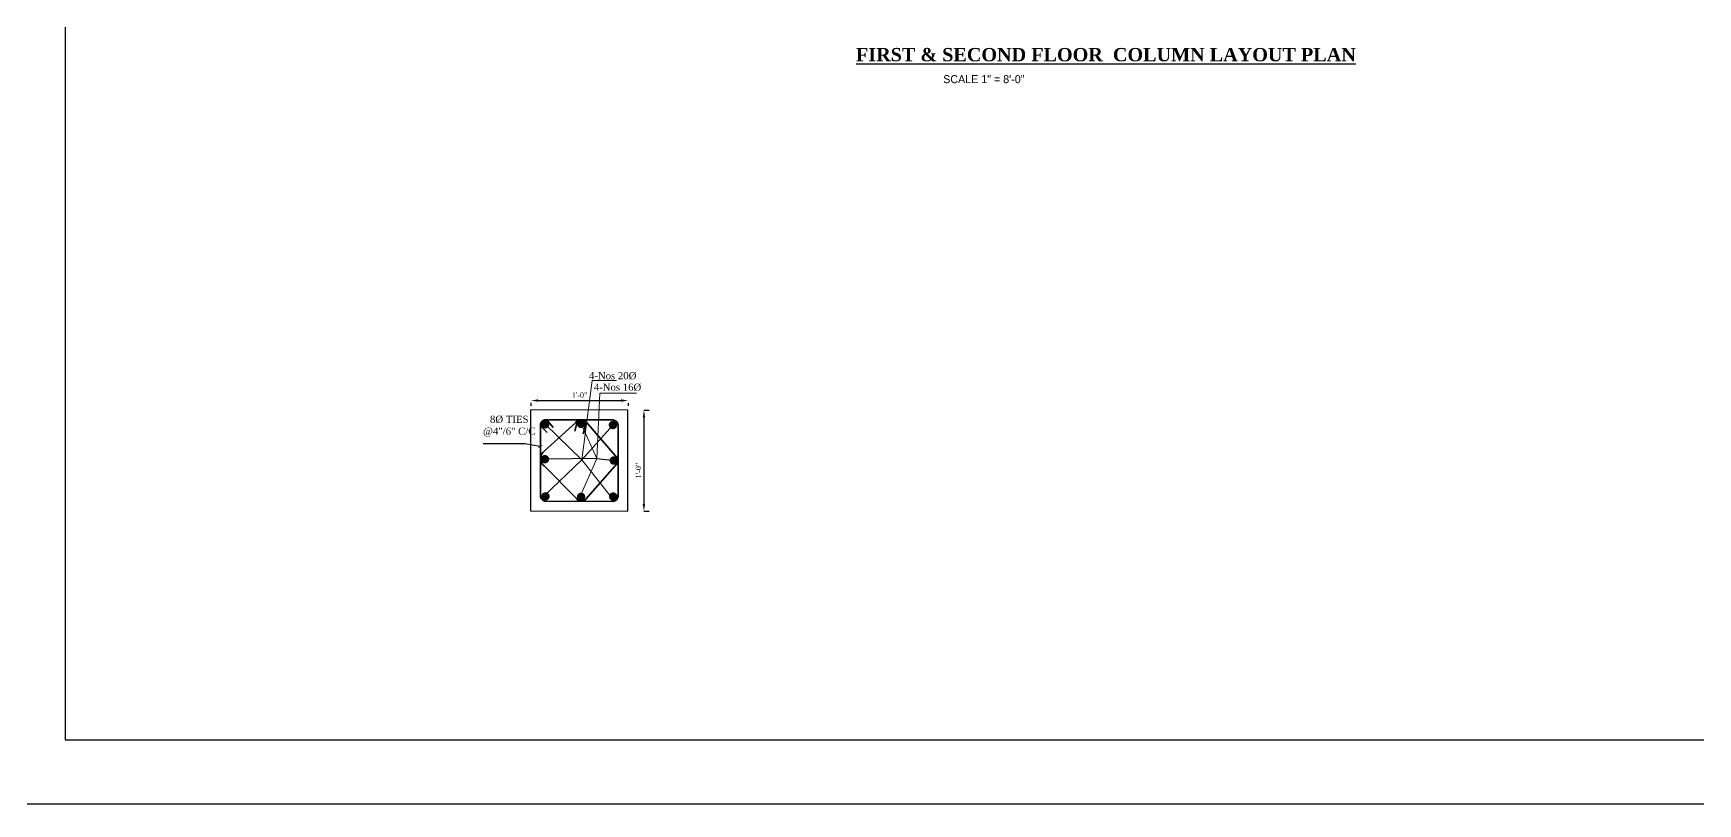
# Model space of a CAD drawing. Extents: x -2338379 to 930990, y -818978 to 106940.
# Drawn here: x 394119 to 395991, y -205212 to -204346 of the extents above; entities that cross this region are included whole.
import ezdxf

# ---------------------------------------------------------------- set-up
doc = ezdxf.new("R2010")
doc.units = 0
doc.header["$MEASUREMENT"] = 0
doc.header["$PDMODE"] = 34
doc.layers.get('0').update_dxf_attribs({"linetype": 'CONTINUOUS', "lineweight": 30})
doc.layers.get('DEFPOINTS').update_dxf_attribs({"linetype": 'CONTINUOUS'})
for name, color, linetype, lineweight in [('DIM', 6, 'CONTINUOUS', 20), ('Dimension', 35, 'CONTINUOUS', 9), ('ope', 1, 'CONTINUOUS', 20), ('rcc', 252, 'CONTINUOUS', 30), ('REIN FORCE BAR', 91, 'CONTINUOUS', 35), ('stair', 4, 'CONTINUOUS', 18), ('TEXT', 7, 'CONTINUOUS', 30), ('WALL', 1, 'CONTINUOUS', 40)]:
    doc.layers.add(name, color=color, linetype=linetype, lineweight=lineweight)
doc.styles.get("Standard").update_dxf_attribs({"font": 'times.ttf', "height": 6})
doc.styles.add('STYLUSBT', font='stylu.ttf', dxfattribs={"height": 9})
doc.dimstyles.get("Standard").update_dxf_attribs({"dimscale": 0.5, "dimtxt": 12, "dimasz": 4, "dimexe": 6, "dimexo": 6, "dimgap": 3, "dimtad": 1, "dimdec": 1, "dimzin": 11, "dimdsep": 46, "dimlunit": 4, "dimtxsty": 'Standard', "dimblk1": 'ARCHTICK', "dimblk2": 'ARCHTICK', "dimsah": 1, "dimcen": 2.5, "dimdle": 6, "dimclrd": 6, "dimclre": 6, "dimclrt": 7, "dimazin": 0, "dimtfac": 1, "dimtdec": 1, "dimtix": 1, "dimtmove": 1, "dimatfit": 3, "dimldrblk": 'ARCHTICK', "dimfxl": 1, "dimtolj": 1, "dimtzin": 0, "dimarcsym": 0})
doc.dimstyles.new('Standard$0', dxfattribs={"dimtxt": 6, "dimasz": 4, "dimexe": 3, "dimexo": 6, "dimgap": 3, "dimtad": 1, "dimdec": 1, "dimzin": 0, "dimdsep": 46, "dimlunit": 4, "dimtxsty": 'Standard', "dimcen": 0.09, "dimclrd": 6, "dimclre": 6, "dimclrt": 7, "dimadec": 0, "dimazin": 0, "dimtfac": 1, "dimtdec": 1, "dimtix": 1, "dimtofl": 0, "dimtmove": 1, "dimatfit": 3, "dimfxl": 1, "dimtolj": 1, "dimtzin": 0, "dimlwd": 18, "dimlwe": 18, "dimarcsym": 0})

# ---------------------------------------------------------------- blocks, each defined once
blk = doc.blocks.new('*D1279')
at = {"layer": 'DEFPOINTS', "color": 0, "lineweight": 30, "transparency": 16777216}
for p in [(394678.9, -204743.5), (394788.2, -204743.8), (394788.2, -204758.8)]:
    blk.add_point(p, dxfattribs=at)
at = {"layer": 'ope', "color": 6, "lineweight": -2, "transparency": 16777216}
for p, q in [((394678.9, -204761.5), (394678.9, -204764.8)), ((394686.9, -204758.8), (394780.2, -204758.8)), ((394788.2, -204761.8), (394788.2, -204764.8))]:
    blk.add_line(p, q, dxfattribs=at)
at = {"layer": 'ope', "color": 6, "lineweight": 30, "transparency": 16777216}
for points in [[(394686.9, -204757.4), (394686.9, -204760.1), (394678.9, -204758.8)], [(394780.2, -204757.4), (394780.2, -204760.1), (394788.2, -204758.8)]]:
    blk.add_solid(points, dxfattribs=at)
at = {"layer": 'ope', "color": 7, "transparency": 16777216, "insert": (394733.5, -204752.7), "char_height": 6, "attachment_point": 5}
blk.add_mtext('\\A1;1\'-0"', dxfattribs=at)
blk = doc.blocks.new('*D1280')
at = {"layer": 'DEFPOINTS', "color": 0, "lineweight": 30, "transparency": 16777216}
for p in [(394787.9, -204769.5), (394787.9, -204883.3), (394805.9, -204883.3)]:
    blk.add_point(p, dxfattribs=at)
at = {"layer": 'ope', "color": 6, "lineweight": -2, "transparency": 16777216}
for p, q in [((394805.9, -204769.5), (394811.9, -204769.5)), ((394805.9, -204777.5), (394805.9, -204875.3)), ((394805.9, -204883.3), (394811.9, -204883.3))]:
    blk.add_line(p, q, dxfattribs=at)
at = {"layer": 'ope', "color": 6, "lineweight": 30, "transparency": 16777216}
for points in [[(394804.6, -204777.5), (394807.2, -204777.5), (394805.9, -204769.5)], [(394804.6, -204875.3), (394807.2, -204875.3), (394805.9, -204883.3)]]:
    blk.add_solid(points, dxfattribs=at)
at = {"layer": 'ope', "color": 7, "transparency": 16777216, "insert": (394799.8, -204837.6), "char_height": 6, "attachment_point": 5, "rotation": 90}
blk.add_mtext('\\A1;1\'-0"', dxfattribs=at)
blk = doc.blocks.new('_ARCHTICK')
at = {"color": 0, "linetype": 'ByBlock', "const_width": 0.15}
blk.add_lwpolyline([(-0.5, -0.5), (0.5, 0.5)], dxfattribs=at)

msp = doc.modelspace()

# ---------------------------------------------------------------- linework, layer by layer
at = {"lineweight": 30}
for q in [(394696.97, -204824.78), (394769.69, -204826.02)]:
    msp.add_line((394752.97, -204823.9), q, dxfattribs=at)
at = {"color": 3}
for points in [[(397260.82, -205212.39), (397260.82, -202965.99), (394083.22, -202965.99), (394083.22, -205212.39)], [(397188.82, -205140.39), (397188.82, -203037.99), (394155.22, -203037.99), (394155.22, -205140.39)]]:
    msp.add_lwpolyline(points, close=True, dxfattribs=at)
at = {"layer": 'Dimension', "color": 2}
for p, q in [((394735.98, -204825.34), (394747.84, -204736.08)), ((394747.84, -204736.08), (394775.16, -204736.08)), ((394752.97, -204823.9), (394756.39, -204750.4)), ((394756.39, -204750.4), (394797.57, -204750.4)), ((394694.81, -204785.5), (394735.98, -204825.34)), ((394752.97, -204823.9), (394735.22, -204784.95)), ((394735.98, -204825.34), (394771.04, -204786.32)), ((394693.6, -204865.94), (394735.98, -204825.34)), ((394752.97, -204823.9), (394733.98, -204867.61)), ((394735.98, -204825.34), (394769.81, -204868.18))]:
    msp.add_line(p, q, dxfattribs=at)
at = {"layer": 'rcc', "ltscale": 25}
msp.add_lwpolyline([(394678.51, -204883), (394787.89, -204883.27), (394787.89, -204769.51), (394678.51, -204769.24)], close=True, dxfattribs=at)
at = {"layer": 'REIN FORCE BAR'}
for p, q in [((394696.91, -204780.31), (394703.99, -204789.2)), ((394731.58, -204780.24), (394728.2, -204793.38)), ((394741.14, -204783.15), (394737.75, -204796.28)), ((394689.72, -204787.04), (394697.06, -204794.83))]:
    msp.add_line(p, q, dxfattribs=at)
for points in [[(394695.61, -204780.31), (394770.79, -204780.58, -0.4142136), (394776.82, -204786.61), (394776.82, -204866.17, -0.4142136), (394770.79, -204872.19), (394695.61, -204871.92, -0.4142136), (394689.58, -204865.89), (394689.58, -204786.34, -0.4142136)], [(394695.61, -204780.31), (394770.79, -204780.58, -0.4142136), (394776.82, -204786.61), (394776.82, -204866.17, -0.4142136), (394770.79, -204872.19), (394695.61, -204871.92, -0.4142136), (394689.58, -204865.89), (394689.58, -204786.34, -0.4142136)], [(394740.62, -204782.44), (394775.78, -204823.37, -0.353604), (394775.66, -204829.55), (394740.39, -204870.17, -0.4398545), (394729.93, -204869.03), (394693.73, -204832.3, -0.5084263), (394693.85, -204815.75), (394728.86, -204783.83, -0.4715297)]]:
    msp.add_lwpolyline(points, format="xyb", close=True, dxfattribs=at)
at = {"layer": 'REIN FORCE BAR', "const_width": 4.75}
for points in [[(394697.19, -204785.5, -1), (394692.44, -204785.5, -1)], [(394737.59, -204784.95, -1), (394732.85, -204784.95, -1)], [(394773.41, -204786.32, -1), (394768.66, -204786.32, -1)], [(394696.97, -204824.78, -1), (394692.22, -204824.78, -1)], [(394769.67, -204826.32, 1), (394774.42, -204826.32, 1)], [(394697.55, -204866.63, -1), (394692.8, -204866.63, -1)], [(394737.57, -204867.17, -1), (394732.82, -204867.17, -1)], [(394773.77, -204866.83, -1), (394769.02, -204866.83, -1)]]:
    msp.add_lwpolyline(points, format="xyb", close=True, dxfattribs=at)
at = {"layer": 'stair', "ltscale": 7}
msp.add_line((394772.89, -204864.99), (394771.39, -204864.46), dxfattribs=at)

# ---------------------------------------------------------------- texts
at = {"layer": 'TEXT', "insert": (395038.74, -204362.06), "char_height": 15, "width": 669, "attachment_point": 1}
msp.add_mtext('{\\fRomantic|b1|i0|c2|p2;\\L FIRST & SECOND FLOOR  COLUMN LAYOUT PLAN}', dxfattribs=at)
at = {"layer": 'TEXT', "ltscale": 20, "insert": (395142.46, -204392.66), "char_height": 9, "width": 245.5296, "attachment_point": 1, "style": 'STYLUSBT'}
msp.add_mtext('SCALE 1" = 8\'-0"', dxfattribs=at)
at = {"layer": 'WALL', "color": 7, "char_height": 8, "attachment_point": 5}
for s, insert in [('4-Nos 20%%C ', (394770.78, -204730.96)), ('4-Nos 16%%C ', (394776.25, -204743.87)), ('8%%c TIES \\P@4"/6" C/C', (394654.46, -204787.69))]:
    msp.add_mtext(s, dxfattribs=dict(at, insert=insert))

# ---------------------------------------------------------------- dimensions: what is measured, and where the dimension line sits
at = {"layer": 'ope'}
dim = msp.add_linear_dim(base=(394788.24, -204758.78), p1=(394678.86, -204743.54), p2=(394788.24, -204743.82), text='1\'-0"', dimstyle='Standard$0', override={"dimtxt": 10, "dimasz": 8, "dimexe": 6, "dimexo": 18, "dimdec": 0, "dimlfac": 0.125, "dimzin": 11, "dimcen": 2.5, "dimdle": 6, "dimtdec": 0, "dimtofl": 1, "dimlwd": 65534, "dimlwe": 65534}, dxfattribs=at)
dim.commit()
dim.dimension.update_dxf_attribs({"geometry": '*D1279', "text_midpoint": (394733.55, -204752.73)})
dim = msp.add_linear_dim(base=(394805.89, -204883.27), p1=(394787.89, -204769.51), p2=(394787.89, -204883.27), angle=90, text='1\'-0"', dimstyle='Standard$0', override={"dimtxt": 10, "dimasz": 8, "dimexe": 6, "dimexo": 18, "dimdec": 0, "dimlfac": 0.125, "dimzin": 11, "dimcen": 2.5, "dimdle": 6, "dimtdec": 0, "dimtofl": 1, "dimlwd": 65534, "dimlwe": 65534}, dxfattribs=at)
dim.commit()
dim.dimension.update_dxf_attribs({"geometry": '*D1280', "text_midpoint": (394805.89, -204837.6), "dimtype": 160})

# ---------------------------------------------------------------- leaders
at = {"layer": 'DIM'}
msp.add_leader([(394689.22, -204810.6), (394671.89, -204807.43), (394625.11, -204807.43)], dimstyle='Standard', override={"dimscale": 1, "dimtad": 0}, dxfattribs=at)

doc.saveas('drawing.dxf')
